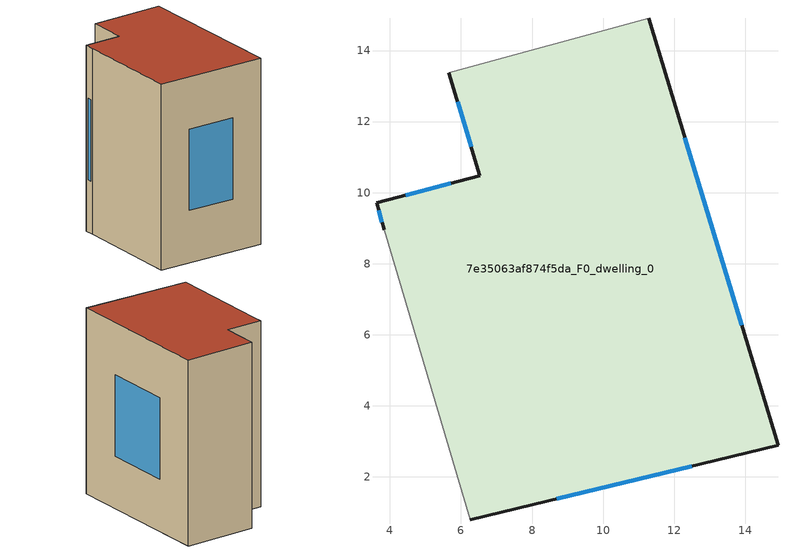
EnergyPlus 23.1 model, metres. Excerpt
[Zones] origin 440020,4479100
7e35063af874f5da_F0_dwelling_0
 floor ground (EU_floor_Construction): 11.28,14.91 14.92,2.9 6.26,0.79 3.84,8.96 3.62,9.71 6.53,10.48 5.66,13.37 z0
 wall outside (EU_wall_Construction): 6.26,0.79 14.92,2.9 11.28,14.91 / 5.66,13.37 6.53,10.48 3.62,9.71 3.84,8.96 z0:15
 wall adiabatic (EU_wall_Construction): 11.28,14.91 5.66,13.37 / 3.84,8.96 6.26,0.79 z0:15
 window (EU_Window_Construction): 13.9,6.27 12.3,11.54 / 8.69,1.38 12.49,2.3 / 3.68,9.5 3.78,9.17 / 5.71,10.26 4.44,9.93 / 5.91,12.56 6.29,11.29 z4.21:10.79
 roof outside (EU_roof_Construction): 14.92,2.9 11.28,14.91 5.66,13.37 6.53,10.48 3.62,9.71 3.84,8.96 6.26,0.79 z15
shading: 4.19,9.04 6.26,0.79 z0:9
[Building]
EU S2 Campaign: North Axis=0; Terrain=City; Solar Distribution=FullExterior
[Site:Location]
Madrid: Latitude=40.5; Longitude=-3.5; Time Zone=1; Elevation=609
[SizingPeriod:WeatherFileDays]
AnnualSizingPeriod: Begin Month=1; Begin Day of Month=1; End Month=12; End Day of Month=31; Day of Week for Start Day=Monday; Use Weather File Daylight Saving Period=No; Use Weather File Rain and Snow Indicators=No
[MATERIAL]
EU_InternalMass_Material: Roughness=MediumRough; Thickness=0.1; Conductivity=1; Density=1800; Specific Heat=900; Thermal Absorptance=0.9; Solar Absorptance=0.7; Visible Absorptance=0.7
[MATERIAL:NOMASS] Roughness=MediumRough; Thermal Absorptance=0.9; Solar Absorptance=0.7; Visible Absorptance=0.7
Name | Thermal Resistance
EU_wall_NoMass; EU_roof_NoMass | 2.16768
EU_floor_NoMass | 1.14339
[WINDOWMATERIAL:SIMPLEGLAZINGSYSTEM]
EU_Window_SimpleGlazing: UFactor=3.23888; Solar Heat Gain Coefficient=0.85; Visible Transmittance=0.85
[CONSTRUCTION]
EU_wall_Construction: EU_wall_NoMass
EU_roof_Construction: EU_roof_NoMass
EU_floor_Construction: EU_floor_NoMass
EU_InternalMass_Construction: EU_InternalMass_Material
EU_Window_Construction: EU_Window_SimpleGlazing
[ZONE]
7e35063af874f5da_F0_dwelling_0: Type=1; Multiplier=1; Ceiling Height=autocalculate; Volume=1516.82; Floor Area=autocalculate; Part of Total Floor Area=Yes
[INTERNALMASS]
7e35063af874f5da_F0_dwelling_0_EU_InternalMass: Construction=EU_InternalMass_Construction; Zone or ZoneList=7e35063af874f5da_F0_dwelling_0; Surface Area=101.121
[OTHEREQUIPMENT]
EU_Step8_InternalGain_7e35063af874f5da_F0_dwelling_0_f000: Fuel Type=Electricity; Zone or ZoneList or Space or SpaceList=7e35063af874f5da_F0_dwelling_0; Schedule=EU_Step8_GainSchedule_7e35063af874f5da_F0_dwelling_0_f000; Design Level Calculation Method=Watts/Area; Power per Zone Floor Area=1; Fraction Latent=0; Fraction Radiant=0; Fraction Lost=0; Carbon Dioxide Generation Rate=0; EndUse Subcategory=EU_Step8_InternalGains
[ZONEVENTILATION:DESIGNFLOWRATE]
EU_ConstantAir_7e35063af874f5da_F0_dwelling_0: Zone or ZoneList or Space or SpaceList=7e35063af874f5da_F0_dwelling_0; Schedule=EU_AlwaysOn; Design Flow Rate Calculation Method=AirChanges/Hour; Air Changes per Hour=0.480546; Ventilation Type=Natural; Fan Pressure Rise=0; Fan Total Efficiency=1; Constant Term Coefficient=1; Temperature Term Coefficient=0; Velocity Term Coefficient=0; Velocity Squared Term Coefficient=0; Minimum Indoor Temperature=-100; Maximum Indoor Temperature=100; Delta Temperature=-100; Minimum Outdoor Temperature=-100; Maximum Outdoor Temperature=100; Maximum Wind Speed=40
[HVACTEMPLATE:THERMOSTAT]
EU_HeatOnly_7e35063af874f5da_F0_dwelling_0: Constant Heating Setpoint=20; Constant Cooling Setpoint=50
[HVACTEMPLATE:ZONE:IDEALLOADSAIRSYSTEM]
7e35063af874f5da_F0_dwelling_0: Template Thermostat=EU_HeatOnly_7e35063af874f5da_F0_dwelling_0; System Availability Schedule=EU_AlwaysOn; Maximum Heating Supply Air Temperature=50; Minimum Cooling Supply Air Temperature=13; Maximum Heating Supply Air Humidity Ratio=0.0156; Minimum Cooling Supply Air Humidity Ratio=0.0077; Heating Limit=NoLimit; Cooling Limit=NoLimit; Heating Availability Schedule=EU_AlwaysOn; Cooling Availability Schedule=EU_CoolingOff; Dehumidification Control Type=ConstantSensibleHeatRatio; Cooling Sensible Heat Ratio=0.7; Dehumidification Setpoint=60; Humidification Control Type=None; Humidification Setpoint=30; Outdoor Air Method=None; Outdoor Air Flow Rate per Person=0.00944; Outdoor Air Flow Rate per Zone Floor Area=0; Outdoor Air Flow Rate per Zone=0; Demand Controlled Ventilation Type=None; Outdoor Air Economizer Type=NoEconomizer; Heat Recovery Type=None; Sensible Heat Recovery Effectiveness=0.7; Latent Heat Recovery Effectiveness=0.65
[SIZING:ZONE]
7e35063af874f5da_F0_dwelling_0: Zone Cooling Design Supply Air Temperature Input Method=SupplyAirTemperature; Zone Cooling Design Supply Air Temperature=13; Zone Heating Design Supply Air Temperature Input Method=SupplyAirTemperature; Zone Heating Design Supply Air Temperature=50; Zone Cooling Design Supply Air Humidity Ratio=0.008; Zone Heating Design Supply Air Humidity Ratio=0.008; Cooling Design Air Flow Method=DesignDay; Cooling Design Air Flow Rate=0; Cooling Minimum Air Flow per Zone Floor Area=0.000762; Cooling Minimum Air Flow=0; Cooling Minimum Air Flow Fraction=0.2; Heating Design Air Flow Method=DesignDay; Heating Design Air Flow Rate=0; Heating Maximum Air Flow per Zone Floor Area=0.002032; Heating Maximum Air Flow=0.141576; Heating Maximum Air Flow Fraction=0.3; Account for Dedicated Outdoor Air System=No; Dedicated Outdoor Air System Control Strategy=NeutralSupplyAir; Dedicated Outdoor Air Low Setpoint Temperature for Design=autosize; Dedicated Outdoor Air High Setpoint Temperature for Design=autosize; Zone Load Sizing Method=Sensible Load Only No Latent Load; Zone Latent Cooling Design Supply Air Humidity Ratio Input Method=HumidityRatioDifference; Zone Cooling Design Supply Air Humidity Ratio Difference=0.005; Zone Latent Heating Design Supply Air Humidity Ratio Input Method=HumidityRatioDifference; Zone Humidification Design Supply Air Humidity Ratio Difference=0.005
[SCHEDULE:CONSTANT]
Name | Hourly Value
EU_AlwaysOn | 1
EU_CoolingOff | 0
[SCHEDULE:FILE]
EU_Step8_GainSchedule_7e35063af874f5da_F0_dwelling_0_f000: File=../../schedules/7e35063af874f5da/7e35063af874f5da_F0_dwelling_0_f000_gain.csv; Column Number=1; Rows to Skip at Top=0; Number of Hours of Data=8760; Column Separator=Comma; Interpolate to Timestep=No; Minutes per Item=60; Adjust Schedule for Daylight Savings=Yes
